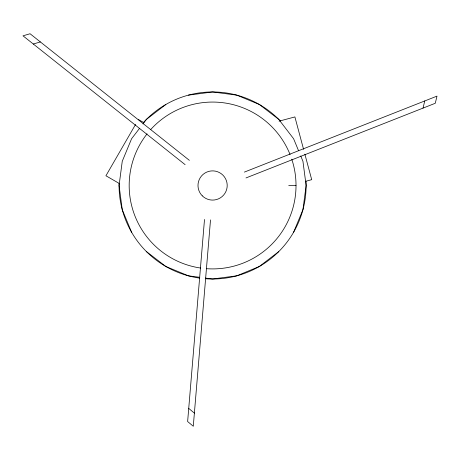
<?xml version="1.0" encoding="UTF-8"?>
<svg xmlns="http://www.w3.org/2000/svg" width="460" height="460" viewBox="0 0 460 460"><rect width="100%" height="100%" fill="white"/><g stroke="black" fill="none" stroke-linecap="round" stroke-linejoin="round"><path stroke-width="0.69" d="M204.505 219.466L187.634 421.527L193.286 426.253L210.513 219.897M423.022 108.111L424.752 100.947M293.595 232.248L302.939 209.691L306.124 185.483L302.939 161.276L300.736 155.969M135.55 124.453L105.926 175.766L119.456 183.58M139.472 128.466L131.6 138.719L122.256 161.276L119.071 185.483L122.256 209.691L131.6 232.248M142.968 123.907L146.464 119.353L165.836 104.489M278.731 251.614L259.359 266.478L236.802 275.822L212.595 279.007L205.476 278.07M244.375 172.097L437 96.117L435.269 103.276L245.985 177.945M33.31 44.022L40.376 41.94M279.122 121.152L294.894 116.926L303.577 149.339M305.538 181.332L311.707 179.676L304.871 154.163M188.393 95.145L212.595 91.96L236.802 95.145L259.359 104.489L278.731 119.353L293.595 138.719L298.54 150.661M288.73 185.483L296.022 185.483M199.784 277.322L188.393 275.822L165.836 266.478L146.464 251.614M138.408 119.502L143.945 122.699M189.376 160.339L30.067 33.747L23 35.828L185.121 164.657M188.726 408.405L194.384 413.132M291.767 159.189A83.427 83.427 0 0 1 206.281 268.669M200.652 268.048A83.427 83.427 0 0 1 147.062 133.86M150.713 129.542A83.427 83.427 0 0 1 290.07 154.543M306.026 181.188A93.524 93.524 0 0 1 205.424 278.731M199.669 278.11A93.524 93.524 0 0 1 119.094 183.339M143.497 122.458A93.524 93.524 0 0 1 280.226 120.882M202.268 195.816A14.611 14.611 0 0 0 226.711 189.267A14.611 14.611 0 0 0 208.817 171.373A14.611 14.611 0 0 0 202.268 195.816"/></g></svg>
